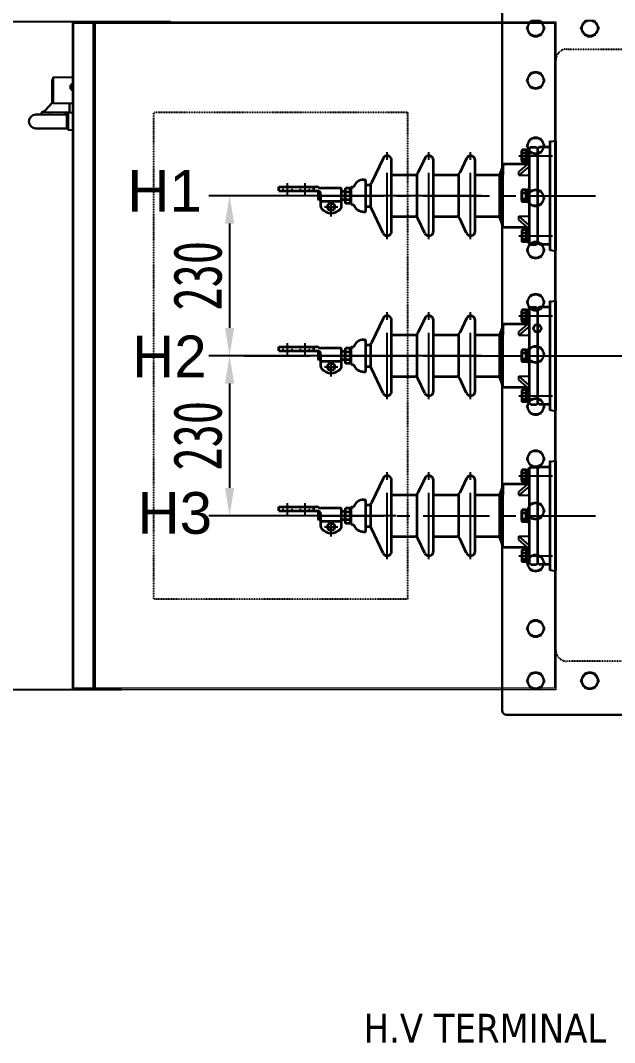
# Model space of a CAD drawing. Extents: x 54056 to 359947, y -41534 to 373650.
# Drawn here: x 78727 to 79581, y -40206 to -38737 of the extents above; entities that cross this region are included whole.
import ezdxf

# ---------------------------------------------------------------- set-up
doc = ezdxf.new("R2010")
doc.units = 0
doc.header["$LTSCALE"] = 3
doc.header["$MEASUREMENT"] = 0
for name, pattern in [('CENTER', [50.8, 31.75, -6.35, 6.35, -6.35]), ('HIDDEN', [0.2, 0.1, -0.1]), ('虚线', [2, 1, -1])]:
    doc.linetypes.add(name, pattern=pattern)
doc.layers.get('0').update_dxf_attribs({"linetype": 'CONTINUOUS', "lineweight": 30})
doc.layers.get('DEFPOINTS').update_dxf_attribs({"linetype": 'CONTINUOUS', "lineweight": 20})
for name, color, linetype in [('02___PRT_ALL_AXES', 7, 'CONTINUOUS'), ('02__ASM_ALL_AXES', 7, 'CONTINUOUS'), ('CHAMFER', 7, 'CONTINUOUS'), ('DEFAULT_2', 8, 'HIDDEN'), ('ROUNDS', 7, 'CONTINUOUS'), ('中心线', 1, 'CENTER'), ('细实线', 4, 'CONTINUOUS'), ('虚线', 3, '虚线')]:
    doc.layers.add(name, color=color, linetype=linetype)
for name, color, linetype, lineweight in [('DIM', 4, 'CONTINUOUS', 20), ('粗实线', 7, 'CONTINUOUS', 35), ('铁心', 3, 'CONTINUOUS', 0)]:
    doc.layers.add(name, color=color, linetype=linetype, lineweight=lineweight)
doc.styles.add('Note Text (ANSI)', font='arial.ttf')
doc.styles.get("Standard").update_dxf_attribs({"font": 'STFANGSO.TTF', "width": 0.7})
doc.styles.add('Tahoma$001', font='tahoma.ttf', dxfattribs={"height": 2.159784})
doc.dimstyles.new('1-15', dxfattribs={"dimscale": 20, "dimtxt": 3.5, "dimasz": 2, "dimexe": 1.5, "dimexo": 0.5, "dimgap": 0.5, "dimtad": 1, "dimtoh": 1, "dimdec": 1, "dimdsep": 46, "dimtxsty": 'Standard', "dimcen": 2.5, "dimclrd": 3, "dimclre": 3, "dimclrt": 3, "dimadec": 0, "dimazin": 2, "dimtfac": 1, "dimtdec": 1, "dimtmove": 0, "dimatfit": 2, "dimfxl": 1, "dimarcsym": 0})

# ---------------------------------------------------------------- blocks, each defined once
blk = doc.blocks.new('51')
at = {"color": 7, "linetype": 'Continuous', "lineweight": 25}
for p, q in [((79402.4, -9106.8), (79415.3, -9091.7)), ((79407.7, -9106.8), (79420.6, -9091.7)), ((79420.6, -9091.7), (79420.6, -9106.8)), ((79479.4, -9091.7), (79479.4, -9106.8)), ((79492.2, -9106.8), (79479.4, -9091.7)), ((79497.5, -9106.8), (79484.7, -9091.7))]:
    blk.add_line(p, q, dxfattribs=at)
for major_axis, start_param, end_param in [((43.4, 33.6), 3.540986, 3.706008), ((43.4, -33.6), 5.71877, 5.883792)]:
    blk.add_ellipse((79450, -9053.9), major_axis=major_axis, ratio=0.404719, start_param=start_param, end_param=end_param, dxfattribs=at)
at = {"layer": '中心线'}
for p, q in [((79452, -8759.3), (79468, -8759.3)), ((79452, -8784.3), (79468, -8784.3)), ((79434, -8812.3), (79434, -8831.3)), ((79450, -8801.8), (79450, -9203.8)), ((79450, -8801.8), (79450, -8838.8)), ((79420, -8821.8), (79443.5, -8821.8)), ((79387.5, -8902.3), (79512.5, -8902.3)), ((79387.5, -8962.3), (79512.5, -8962.3)), ((79387.5, -9022.3), (79512.5, -9022.3)), ((79392.5, -9091.8), (79392.5, -9140.1)), ((79507.5, -9091.8), (79507.5, -9140.1))]:
    blk.add_line(p, q, dxfattribs=at)
at = {"layer": '粗实线'}
for p, q in [((79457, -8746.8), (79457, -8801.8)), ((79457, -8746.8), (79463, -8746.8)), ((79463, -8746.8), (79463, -8800.8)), ((79457, -8796.8), (79463, -8796.8)), ((79434.7, -8806.8), (79452, -8806.8)), ((79442.4, -8806.8), (79442.4, -8836.8)), ((79444, -8804.3), (79444.5, -8803.8)), ((79444, -8806.8), (79444, -8804.3)), ((79444, -8804.3), (79456, -8804.3)), ((79444.5, -8803.8), (79455.5, -8803.8)), ((79456, -8804.3), (79455.5, -8803.8)), ((79456, -8804.8), (79456, -8804.3)), ((79461, -8836.8), (79461, -8806.8)), ((79434.7, -8836.8), (79461, -8836.8)), ((79439, -8848.9), (79439, -8842.6)), ((79441.7, -8841.8), (79458.2, -8841.8)), ((79444, -8841.8), (79444, -8836.8)), ((79444.5, -8842.6), (79444.5, -8848.9)), ((79455.5, -8842.6), (79455.5, -8848.9)), ((79456, -8841.8), (79456, -8836.8)), ((79460.9, -8848.9), (79460.9, -8842.6)), ((79438.5, -8850.8), (79461.5, -8850.8)), ((79439, -8850.8), (79439, -8849.6)), ((79439, -8849.6), (79461, -8849.6)), ((79461, -8850.8), (79461, -8849.6)), ((79427, -8868.8), (79427, -8870.3)), ((79428.5, -8871.8), (79471.5, -8871.8)), ((79434.5, -8871.8), (79434.5, -8875.4)), ((79465.5, -8871.8), (79465.5, -8875.4)), ((79465.5, -8871.8), (79471.5, -8871.8)), ((79473, -8868.8), (79473, -8870.3)), ((79396.2, -8896.4), (79431.6, -8880)), ((79465.5, -8878.6), (79434.5, -8878.6)), ((79503.7, -8896.4), (79468.4, -8880)), ((79399, -8908.8), (79466.3, -8908.8)), ((79420, -8910.8), (79420, -8942.2)), ((79466.3, -8908.8), (79501, -8908.8)), ((79480, -8910.8), (79480, -8942.2)), ((79396.2, -8956.4), (79417.1, -8946.7)), ((79420, -8945.4), (79480, -8945.4)), ((79503.7, -8956.4), (79482.9, -8946.7)), ((79399, -8968.8), (79501, -8968.8)), ((79420, -8970.8), (79420, -9002.2)), ((79480, -8970.8), (79480, -9002.2)), ((79396.2, -9016.4), (79417.1, -9006.7)), ((79420, -9005.4), (79480, -9005.4)), ((79503.7, -9016.4), (79482.9, -9006.7)), ((79399, -9028.8), (79501, -9028.8)), ((79420, -9030.8), (79420, -9063.8)), ((79480, -9030.8), (79480, -9063.8)), ((79405.8, -9069), (79420, -9063.8)), ((79480, -9063.8), (79420, -9063.8)), ((79494.2, -9069), (79480, -9063.8)), ((79404.5, -9104.4), (79404.5, -9070.8)), ((79406.5, -9068.8), (79493.5, -9068.8)), ((79493.5, -9068.8), (79480, -9068.8)), ((79495.5, -9104.4), (79495.5, -9070.8)), ((79380, -9108.8), (79382, -9106.8)), ((79380, -9108.8), (79380, -9116.8)), ((79518, -9106.8), (79382, -9106.8)), ((79402.5, -9104.8), (79382.5, -9104.8)), ((79382.5, -9106.8), (79382.5, -9104.8)), ((79383.8, -9102.2), (79383.8, -9096.5)), ((79401.1, -9102.2), (79383.8, -9102.2)), ((79384.8, -9102.2), (79384.8, -9104.8)), ((79399, -9095.9), (79386, -9095.9)), ((79388.1, -9096.5), (79388.1, -9102.2)), ((79392.5, -9102.2), (79391, -9104.8)), ((79394, -9102.2), (79392.5, -9104.8)), ((79396.8, -9096.5), (79396.8, -9102.2)), ((79400.1, -9102.2), (79400.1, -9104.8)), ((79401.1, -9102.2), (79401.1, -9096.5)), ((79402.5, -9106.8), (79402.5, -9104.8)), ((79440, -9104.8), (79460, -9104.8)), ((79440, -9106.8), (79440, -9104.8)), ((79441.3, -9102.2), (79441.3, -9096.5)), ((79441.3, -9102.2), (79458.6, -9102.2)), ((79442.3, -9102.2), (79442.3, -9104.8)), ((79443.5, -9095.9), (79456.5, -9095.9)), ((79445.6, -9096.5), (79445.6, -9102.2)), ((79448.5, -9102.2), (79450, -9104.8)), ((79450, -9102.2), (79451.5, -9104.8)), ((79454.3, -9096.5), (79454.3, -9102.2)), ((79457.6, -9102.2), (79457.6, -9104.8)), ((79458.6, -9102.2), (79458.6, -9096.5)), ((79460, -9106.8), (79460, -9104.8)), ((79497.5, -9104.8), (79517.5, -9104.8)), ((79497.5, -9106.8), (79497.5, -9104.8)), ((79498.8, -9102.2), (79498.8, -9096.5)), ((79498.8, -9102.2), (79516.1, -9102.2)), ((79499.8, -9102.2), (79499.8, -9104.8)), ((79501, -9095.9), (79514, -9095.9)), ((79503.1, -9096.5), (79503.1, -9102.2)), ((79506, -9102.2), (79507.5, -9104.8)), ((79507.5, -9102.2), (79509, -9104.8)), ((79511.8, -9096.5), (79511.8, -9102.2)), ((79512.5, -9106.8), (79518, -9106.8)), ((79515.1, -9102.2), (79515.1, -9104.8)), ((79516.1, -9102.2), (79516.1, -9096.5)), ((79517.5, -9106.8), (79517.5, -9104.8)), ((79520, -9108.8), (79518, -9106.8)), ((79520, -9108.8), (79520, -9116.8)), ((79380, -9116.8), (79382, -9118.8)), ((79380, -9120.8), (79382, -9118.8)), ((79380, -9134.8), (79380, -9120.8)), ((79382, -9118.8), (79518, -9118.8)), ((79520, -9116.8), (79518, -9118.8)), ((79520, -9120.8), (79518, -9118.8)), ((79520, -9134.8), (79520, -9120.8)), ((79371.2, -9136.8), (79528.8, -9136.8)), ((79380, -9134.8), (79382, -9136.8)), ((79520, -9134.8), (79518, -9136.8)), ((79371.1, -9144.8), (79528.8, -9144.8))]:
    blk.add_line(p, q, dxfattribs=at)
at = {"layer": '粗实线', "ltscale": 0.25}
for p, q in [((79437.5, -8851.8), (79437.5, -8853.8)), ((79462.5, -8851.8), (79462.5, -8853.8))]:
    blk.add_line(p, q, dxfattribs=at)
at = {"layer": '粗实线'}
blk.add_circle((79434, -8821.8), 5.25, dxfattribs=at)
for centre, radius, start, end in [((79458, -8800.8), 5, 323.1301, 0), ((79443, -8821.8), 18, 129.7151, 230.2849), ((79434.7, -8811.8), 5, 90, 129.7151), ((79452, -8801.8), 5, 270, 0), ((79466, -8806.8), 5, 143.1301, 180), ((79434.7, -8831.8), 5, 230.2849, 270), ((79441.7, -8847.3), 5.48, 60, 120), ((79450, -8862.7), 20.8, 74.7385, 105.2615), ((79458.2, -8847.3), 5.48, 60, 120), ((79442.8, -8868.7), 15.8, 109.5851, 180.4309), ((79438.5, -8851.8), 1, 90, 180), ((79441.7, -8844.1), 5.48, 240, 300), ((79450, -8828.8), 20.8, 254.7385, 285.2615), ((79458.2, -8844.1), 5.48, 240, 300), ((79461.5, -8851.8), 1, 0, 90), ((79457.2, -8868.7), 15.8, 359.5691, 70.4149), ((79428.5, -8870.3), 1.5, 180, 270), ((79471.5, -8870.3), 1.5, 270, 0), ((79429.5, -8875.4), 5, 295, 0), ((79470.5, -8875.4), 5, 180, 245), ((79399, -8902.3), 6.5, 115, 270), ((79501, -8902.3), 6.5, 270, 65), ((79415, -8910.8), 5, 0, 23.5782), ((79485, -8910.8), 5, 156.4218, 180), ((79415, -8942.2), 5, 295, 0), ((79485, -8942.2), 5, 180, 245), ((79399, -8962.3), 6.5, 115, 270), ((79501, -8962.3), 6.5, 270, 65), ((79415, -8970.8), 5, 0, 23.5782), ((79485, -8970.8), 5, 156.4218, 180), ((79415, -9002.2), 5, 295, 0), ((79485, -9002.2), 5, 180, 245), ((79399, -9022.3), 6.5, 115, 270), ((79501, -9022.3), 6.5, 270, 65), ((79415, -9030.8), 5, 0, 23.5782), ((79485, -9030.8), 5, 156.4218, 180), ((79406.5, -9070.8), 2, 90, 180), ((79493.5, -9070.8), 2, 0, 90), ((79386, -9100.2), 4.33, 60, 120), ((79392.5, -9112.4), 16.5, 74.7385, 105.2615), ((79399, -9100.2), 4.33, 60, 120), ((79443.5, -9100.2), 4.33, 60, 120), ((79450, -9112.4), 16.5, 74.7385, 105.2615), ((79456.5, -9100.2), 4.33, 60, 120), ((79501, -9100.2), 4.33, 60, 120), ((79507.5, -9112.4), 16.5, 74.7385, 105.2615), ((79514, -9100.2), 4.33, 60, 120)]:
    blk.add_arc(centre, radius, start, end, dxfattribs=at)
at = {"layer": '细实线'}
for p, q in [((79444.5, -8806.8), (79444.5, -8803.8)), ((79455.5, -8805.4), (79455.5, -8803.8)), ((79444.5, -8841.8), (79444.5, -8836.8)), ((79455.5, -8841.8), (79455.5, -8836.8))]:
    blk.add_line(p, q, dxfattribs=at)
at = {"layer": '细实线', "color": 0}
for points in [[(79371.2, -9136.8), (79371.5, -9137.5), (79372.2, -9139.4), (79370.6, -9142), (79370.9, -9144), (79371.1, -9144.8)], [(79528.8, -9136.8), (79528.4, -9137.5), (79527.7, -9139.4), (79529.3, -9142), (79529, -9144), (79528.8, -9144.8)]]:
    blk.add_open_spline(points, degree=3, knots=[0, 0, 0, 0, 28856.806042, 73496.426609, 105420.440263, 105420.440263, 105420.440263, 105420.440263], dxfattribs=at)
at = {"layer": '虚线'}
for p, q in [((79457, -8752.8), (79463, -8752.8)), ((79457, -8765.8), (79463, -8765.8)), ((79457, -8777.8), (79463, -8777.8)), ((79457, -8790.8), (79463, -8790.8))]:
    blk.add_line(p, q, dxfattribs=at)
blk = doc.blocks.new('*D116')
at = {"color": 3, "linetype": 'ByBlock', "lineweight": -2, "transparency": 16777216}
for p, q in [((78942.7, -38739.1), (78655.7, -38739.1)), ((78685.7, -38779.1), (78685.7, -39659.1)), ((78872.3, -39699.1), (78655.7, -39699.1))]:
    blk.add_line(p, q, dxfattribs=at)
at = {"color": 3, "linetype": 'ByBlock', "transparency": 16777216}
for points in [[(78679, -38779.1), (78692.4, -38779.1), (78685.7, -38739.1)], [(78679, -39659.1), (78692.4, -39659.1), (78685.7, -39699.1)]]:
    blk.add_solid(points, dxfattribs=at)
at = {"layer": 'DEFPOINTS', "color": 0, "linetype": 'ByBlock', "transparency": 16777216}
for p in [(78952.7, -38739.1), (78685.7, -39699.1), (78882.3, -39699.1)]:
    blk.add_point(p, dxfattribs=at)
at = {"color": 3, "linetype": 'ByBlock', "lineweight": 30, "transparency": 16777216, "insert": (78639.7, -39219.1), "char_height": 70, "attachment_point": 5, "rotation": 90}
blk.add_mtext('960', dxfattribs=at)
blk = doc.blocks.new('*D117')
at = {"color": 3, "linetype": 'ByBlock', "lineweight": -2, "transparency": 16777216}
for p, q in [((79389.8, -38989.1), (78997.7, -38989.1)), ((79027.7, -39029.1), (79027.7, -39179.1)), ((79389.8, -39219.1), (78997.7, -39219.1))]:
    blk.add_line(p, q, dxfattribs=at)
at = {"color": 3, "linetype": 'ByBlock', "transparency": 16777216}
for points in [[(79021.1, -39029.1), (79034.4, -39029.1), (79027.7, -38989.1)], [(79021.1, -39179.1), (79034.4, -39179.1), (79027.7, -39219.1)]]:
    blk.add_solid(points, dxfattribs=at)
at = {"layer": 'DEFPOINTS', "color": 0, "linetype": 'ByBlock', "transparency": 16777216}
for p in [(79399.8, -38989.1), (79027.7, -39219.1), (79399.8, -39219.1)]:
    blk.add_point(p, dxfattribs=at)
at = {"color": 3, "linetype": 'ByBlock', "lineweight": 30, "transparency": 16777216, "insert": (78981.9, -39104.1), "char_height": 70, "attachment_point": 5, "rotation": 90}
blk.add_mtext('230', dxfattribs=at)
blk = doc.blocks.new('*D118')
at = {"color": 3, "linetype": 'ByBlock', "lineweight": -2, "transparency": 16777216}
for p, q in [((79071.9, -39219.1), (78997.7, -39219.1)), ((79027.7, -39259.1), (79027.7, -39409.1)), ((79266.7, -39449.1), (78997.7, -39449.1))]:
    blk.add_line(p, q, dxfattribs=at)
at = {"color": 3, "linetype": 'ByBlock', "transparency": 16777216}
for points in [[(79021.1, -39259.1), (79034.4, -39259.1), (79027.7, -39219.1)], [(79021.1, -39409.1), (79034.4, -39409.1), (79027.7, -39449.1)]]:
    blk.add_solid(points, dxfattribs=at)
at = {"layer": 'DEFPOINTS', "color": 0, "linetype": 'ByBlock', "transparency": 16777216}
for p in [(79081.9, -39219.1), (79027.7, -39449.1), (79276.7, -39449.1)]:
    blk.add_point(p, dxfattribs=at)
at = {"color": 3, "linetype": 'ByBlock', "lineweight": 30, "transparency": 16777216, "insert": (78981.9, -39334.1), "char_height": 70, "attachment_point": 5, "rotation": 90}
blk.add_mtext('230', dxfattribs=at)

msp = doc.modelspace()

# ---------------------------------------------------------------- linework, layer by layer
at = {"color": 7, "linetype": 'Continuous'}
for p, q in [((79419.74, -39729.17), (79419.74, -38707.17)), ((78772.74, -38823.29), (78772.74, -38855.29)), ((78772.74, -38855.29), (78762.387, -38866.29)), ((78797.74, -38869.79), (78797.74, -38855.79)), ((78749.24, -38872.29), (78758.641, -38872.29)), ((78791.74, -38869.29), (78797.74, -38869.29)), ((78791.74, -38872.29), (78791.74, -38869.29)), ((78791.74, -38872.29), (78793.74, -38872.29)), ((78749.24, -38892.29), (78793.74, -38892.29)), ((79425.74, -39735.17), (81387.74, -39735.17))]:
    msp.add_line(p, q, dxfattribs=at)
for centre, radius, start, end in [((78775.74, -38823.29), 3, 132.067572, 180), ((78749.24, -38882.29), 10, 90, 270), ((79425.74, -39729.17), 6, 180, 270)]:
    msp.add_arc(centre, radius, start, end, dxfattribs=at)
msp.add_open_spline([(78756.74, -38869.29), (78757.217, -38869.29), (78758.495, -38869.065), (78760.401, -38867.953), (78761.697, -38866.866), (78762.387, -38866.29)], degree=3, knots=[0, 0, 0, 0, 0.21955943, 0.58626728, 1, 1, 1, 1], dxfattribs=at)
at = {"layer": '02___PRT_ALL_AXES', "color": 7, "linetype": 'Continuous'}
for p, q in [((79454.908, -38748.17), (79461.324, -38737.057)), ((79461.324, -38737.057), (79474.156, -38737.057)), ((79474.156, -38737.057), (79480.572, -38748.17)), ((79532.908, -38748.17), (79539.324, -38737.057)), ((79539.324, -38737.057), (79552.156, -38737.057)), ((79552.156, -38737.057), (79558.572, -38748.17)), ((79461.324, -38759.282), (79454.908, -38748.17)), ((79474.156, -38759.282), (79461.324, -38759.282)), ((79480.572, -38748.17), (79474.156, -38759.282)), ((79539.324, -38759.282), (79532.908, -38748.17)), ((79552.156, -38759.282), (79539.324, -38759.282)), ((79558.572, -38748.17), (79552.156, -38759.282)), ((78774.24, -38818.79), (78801.74, -38818.79)), ((79454.908, -38823.17), (79461.324, -38812.057)), ((79461.324, -38812.057), (79474.156, -38812.057)), ((79474.156, -38812.057), (79480.572, -38823.17)), ((78799.04, -38835.571), (78799.04, -38830.009)), ((78800.74, -38836.79), (78800.74, -38828.79)), ((78800.74, -38830.79), (78801.74, -38830.79)), ((79461.324, -38834.282), (79454.908, -38823.17)), ((79480.572, -38823.17), (79474.156, -38834.282)), ((78800.74, -38834.79), (78801.74, -38834.79)), ((79474.156, -38834.282), (79461.324, -38834.282)), ((78774.24, -38855.79), (78801.74, -38855.79)), ((78793.74, -38892.29), (78793.74, -38872.29)), ((78801.74, -38869.79), (78796.24, -38869.79)), ((78801.74, -38894.79), (78796.24, -38894.79)), ((79454.908, -38917.17), (79461.324, -38906.058)), ((79461.324, -38906.058), (79474.156, -38906.058)), ((79474.156, -38906.058), (79480.572, -38917.17)), ((79461.324, -38928.282), (79454.908, -38917.17)), ((79480.572, -38917.17), (79474.156, -38928.282)), ((79474.156, -38928.282), (79461.324, -38928.282)), ((79454.908, -38992.17), (79461.324, -38981.058)), ((79461.324, -38981.058), (79474.156, -38981.058)), ((79474.156, -38981.058), (79480.572, -38992.17)), ((79461.324, -39003.282), (79454.908, -38992.17)), ((79480.572, -38992.17), (79474.156, -39003.282)), ((79474.156, -39003.282), (79461.324, -39003.282)), ((79454.908, -39067.17), (79461.324, -39056.058)), ((79461.324, -39078.282), (79454.908, -39067.17)), ((79461.324, -39056.058), (79474.156, -39056.058)), ((79474.156, -39056.058), (79480.572, -39067.17)), ((79480.572, -39067.17), (79474.156, -39078.282)), ((79474.156, -39078.282), (79461.324, -39078.282)), ((79454.908, -39142.17), (79461.324, -39131.058)), ((79461.324, -39153.282), (79454.908, -39142.17)), ((79461.324, -39131.058), (79474.156, -39131.058)), ((79474.156, -39131.058), (79480.572, -39142.17)), ((79480.572, -39142.17), (79474.156, -39153.282)), ((79474.156, -39153.282), (79461.324, -39153.282)), ((79464.466, -39179.67), (79467.353, -39174.67)), ((79467.353, -39184.67), (79464.466, -39179.67)), ((79467.353, -39174.67), (79473.127, -39174.67)), ((79473.127, -39184.67), (79467.353, -39184.67)), ((79473.127, -39174.67), (79476.014, -39179.67)), ((79476.014, -39179.67), (79473.127, -39184.67)), ((79454.908, -39217.17), (79461.324, -39206.058)), ((79461.324, -39206.058), (79474.156, -39206.058)), ((79474.156, -39206.058), (79480.572, -39217.17)), ((79461.324, -39228.282), (79454.908, -39217.17)), ((79474.156, -39228.282), (79461.324, -39228.282)), ((79480.572, -39217.17), (79474.156, -39228.282)), ((79454.908, -39292.17), (79461.324, -39281.058)), ((79461.324, -39281.058), (79474.156, -39281.058)), ((79474.156, -39281.058), (79480.572, -39292.17)), ((79461.324, -39303.282), (79454.908, -39292.17)), ((79474.156, -39303.282), (79461.324, -39303.282)), ((79480.572, -39292.17), (79474.156, -39303.282)), ((79454.908, -39367.17), (79461.324, -39356.058)), ((79461.324, -39356.058), (79474.156, -39356.058)), ((79474.156, -39356.058), (79480.572, -39367.17)), ((79461.324, -39378.282), (79454.908, -39367.17)), ((79480.572, -39367.17), (79474.156, -39378.282)), ((79474.156, -39378.282), (79461.324, -39378.282)), ((79454.908, -39442.17), (79461.324, -39431.058)), ((79461.324, -39431.058), (79474.156, -39431.058)), ((79474.156, -39431.058), (79480.572, -39442.17)), ((79461.324, -39453.282), (79454.908, -39442.17)), ((79480.572, -39442.17), (79474.156, -39453.282)), ((79474.156, -39453.282), (79461.324, -39453.282)), ((79454.908, -39517.17), (79461.324, -39506.058)), ((79461.324, -39506.058), (79474.156, -39506.058)), ((79474.156, -39506.058), (79480.572, -39517.17)), ((79461.324, -39528.282), (79454.908, -39517.17)), ((79480.572, -39517.17), (79474.156, -39528.282)), ((79474.156, -39528.282), (79461.324, -39528.282)), ((79454.908, -39611.17), (79461.324, -39600.057)), ((79461.324, -39622.282), (79454.908, -39611.17)), ((79461.324, -39600.057), (79474.156, -39600.057)), ((79474.156, -39600.057), (79480.572, -39611.17)), ((79480.572, -39611.17), (79474.156, -39622.282)), ((79474.156, -39622.282), (79461.324, -39622.282)), ((79454.908, -39686.17), (79461.324, -39675.057)), ((79461.324, -39697.282), (79454.908, -39686.17)), ((79461.324, -39675.057), (79474.156, -39675.057)), ((79474.156, -39675.057), (79480.572, -39686.17)), ((79480.572, -39686.17), (79474.156, -39697.282)), ((79532.908, -39686.17), (79539.324, -39675.057)), ((79539.324, -39697.282), (79532.908, -39686.17)), ((79539.324, -39675.057), (79552.156, -39675.057)), ((79552.156, -39675.057), (79558.572, -39686.17)), ((79558.572, -39686.17), (79552.156, -39697.282)), ((79474.156, -39697.282), (79461.324, -39697.282)), ((79552.156, -39697.282), (79539.324, -39697.282))]:
    msp.add_line(p, q, dxfattribs=at)
for centre, radius in [((79467.74, -38748.17), 11.113), ((79545.74, -38748.17), 11.113), ((79467.74, -38823.17), 11.113), ((79467.74, -38917.17), 11.113), ((79467.74, -38992.17), 11.113), ((79467.74, -39067.17), 11.113), ((79467.74, -39142.17), 11.113), ((79470.24, -39179.67), 6), ((79470.24, -39179.67), 5), ((79467.74, -39217.17), 11.113), ((79467.74, -39292.17), 11.113), ((79467.74, -39367.17), 11.113), ((79467.74, -39442.17), 11.113), ((79467.74, -39517.17), 11.113), ((79467.74, -39611.17), 11.113), ((79467.74, -39686.17), 11.113), ((79545.74, -39686.17), 11.113)]:
    msp.add_circle(centre, radius, dxfattribs=at)
for centre, radius, start, end in [((79467.74, -38748.17), 12, 127.934617, 172.064893), ((79467.74, -38748.17), 12, 7.935107, 52.065383), ((79545.74, -38748.17), 12, 127.934617, 172.064893), ((79545.74, -38748.17), 12, 7.935107, 52.065383), ((79467.74, -38748.17), 12, 187.935107, 232.065383), ((79467.74, -38748.17), 12, 247.934617, 292.065383), ((79467.74, -38748.17), 12, 307.934617, 352.064893), ((79545.74, -38748.17), 12, 187.935107, 232.065383), ((79545.74, -38748.17), 12, 247.934617, 292.065383), ((79545.74, -38748.17), 12, 307.934617, 352.064893), ((79467.74, -38823.17), 12, 127.934617, 172.064893), ((79467.74, -38823.17), 12, 67.934617, 112.065383), ((79467.74, -38823.17), 12, 7.935107, 52.065383), ((78800.74, -38830.585), 1.795, 90, 161.265731), ((79467.74, -38823.17), 12, 187.935107, 232.065383), ((79467.74, -38823.17), 12, 307.934617, 352.064893), ((78800.74, -38834.995), 1.795, 198.734269, 270), ((79467.74, -38823.17), 12, 247.934617, 292.065383), ((79467.74, -38917.17), 12, 127.934617, 172.064893), ((79467.74, -38917.17), 12, 67.934617, 112.065383), ((79467.74, -38917.17), 12, 7.935107, 52.065383), ((79467.74, -38917.17), 12, 187.935107, 232.065383), ((79467.74, -38917.17), 12, 307.934617, 352.064893), ((79467.74, -38917.17), 12, 247.934617, 292.065383), ((79467.74, -38992.17), 12, 67.934617, 112.065383), ((79467.74, -38992.17), 12, 127.934617, 172.064893), ((79467.74, -38992.17), 12, 187.935107, 232.065383), ((79467.74, -38992.17), 12, 7.935107, 52.065383), ((79467.74, -38992.17), 12, 307.934617, 352.064893), ((79467.74, -38992.17), 12, 247.934617, 292.065383), ((79467.74, -39067.17), 12, 127.934617, 172.064893), ((79467.74, -39067.17), 12, 187.935107, 232.065383), ((79467.74, -39067.17), 12, 67.934617, 112.065383), ((79467.74, -39067.17), 12, 7.935107, 52.065383), ((79467.74, -39067.17), 12, 307.934617, 352.064893), ((79467.74, -39067.17), 12, 247.934617, 292.065383), ((79467.74, -39142.17), 12, 127.934617, 172.064893), ((79467.74, -39142.17), 12, 67.934617, 112.065383), ((79467.74, -39142.17), 12, 7.935107, 52.065383), ((79467.74, -39142.17), 12, 187.935107, 232.065383), ((79467.74, -39142.17), 12, 247.934617, 292.065383), ((79467.74, -39142.17), 12, 307.934617, 352.064893), ((79467.74, -39217.17), 12, 127.934617, 172.064893), ((79467.74, -39217.17), 12, 67.934617, 112.065383), ((79467.74, -39217.17), 12, 7.935107, 52.065383), ((79467.74, -39217.17), 12, 187.935107, 232.065383), ((79467.74, -39217.17), 12, 247.934617, 292.065383), ((79467.74, -39217.17), 12, 307.934617, 352.064893), ((79467.74, -39292.17), 12, 127.934617, 172.064893), ((79467.74, -39292.17), 12, 67.934617, 112.065383), ((79467.74, -39292.17), 12, 7.935107, 52.065383), ((79467.74, -39292.17), 12, 187.935107, 232.065383), ((79467.74, -39292.17), 12, 247.934617, 292.065383), ((79467.74, -39292.17), 12, 307.934617, 352.064893), ((79467.74, -39367.17), 12, 127.934617, 172.064893), ((79467.74, -39367.17), 12, 67.934617, 112.065383), ((79467.74, -39367.17), 12, 7.935107, 52.065383), ((79467.74, -39367.17), 12, 187.935107, 232.065383), ((79467.74, -39367.17), 12, 307.934617, 352.064893), ((79467.74, -39367.17), 12, 247.934617, 292.065383), ((79467.74, -39442.17), 12, 127.934617, 172.064893), ((79467.74, -39442.17), 12, 67.934617, 112.065383), ((79467.74, -39442.17), 12, 7.935107, 52.065383), ((79467.74, -39442.17), 12, 187.935107, 232.065383), ((79467.74, -39442.17), 12, 307.934617, 352.064893), ((79467.74, -39442.17), 12, 247.934617, 292.065383), ((79467.74, -39517.17), 12, 127.934617, 172.064893), ((79467.74, -39517.17), 12, 67.934617, 112.065383), ((79467.74, -39517.17), 12, 7.935107, 52.065383), ((79467.74, -39517.17), 12, 187.935107, 232.065383), ((79467.74, -39517.17), 12, 307.934617, 352.064893), ((79467.74, -39517.17), 12, 247.934617, 292.065383), ((79467.74, -39611.17), 12, 127.934617, 172.064893), ((79467.74, -39611.17), 12, 187.935107, 232.065383), ((79467.74, -39611.17), 12, 67.934617, 112.065383), ((79467.74, -39611.17), 12, 7.935107, 52.065383), ((79467.74, -39611.17), 12, 307.934617, 352.064893), ((79467.74, -39611.17), 12, 247.934617, 292.065383), ((79467.74, -39686.17), 12, 127.934617, 172.064893), ((79467.74, -39686.17), 12, 67.934617, 112.065383), ((79467.74, -39686.17), 12, 7.935107, 52.065383), ((79545.74, -39686.17), 12, 127.934617, 172.064893), ((79545.74, -39686.17), 12, 67.934617, 112.065383), ((79545.74, -39686.17), 12, 7.935107, 52.065383), ((79467.74, -39686.17), 12, 187.935107, 232.065383), ((79467.74, -39686.17), 12, 247.934617, 292.065383), ((79467.74, -39686.17), 12, 307.934617, 352.064893), ((79545.74, -39686.17), 12, 187.935107, 232.065383), ((79545.74, -39686.17), 12, 247.934617, 292.065383), ((79545.74, -39686.17), 12, 307.934617, 352.064893)]:
    msp.add_arc(centre, radius, start, end, dxfattribs=at)
at = {"layer": '02__ASM_ALL_AXES', "color": 1, "linetype": 'CENTER'}
msp.add_line((79048.087, -39219.095), (82660.255, -39218.17), dxfattribs=at)
at = {"layer": 'CHAMFER', "color": 7, "linetype": 'Continuous'}
for p, q in [((78773.74, -38819.29), (78774.24, -38818.79)), ((78773.74, -38819.29), (78773.74, -38855.29)), ((78774.24, -38818.79), (78774.24, -38855.79)), ((78773.74, -38855.29), (78774.24, -38855.79)), ((78791.74, -38869.29), (78756.74, -38869.29)), ((78756.74, -38869.29), (78756.74, -38872.29)), ((78768.74, -38869.29), (78768.74, -38872.29)), ((78793.74, -38872.29), (78796.24, -38869.79)), ((78793.74, -38892.29), (78793.74, -38872.29)), ((78796.24, -38894.79), (78796.24, -38869.79)), ((78793.74, -38892.29), (78796.24, -38894.79))]:
    msp.add_line(p, q, dxfattribs=at)
at = {"layer": 'CHAMFER', "color": 3, "linetype": 'Continuous'}
msp.add_line((78758.641, -38872.29), (78791.74, -38872.29), dxfattribs=at)
at = {"layer": 'DEFAULT_2', "color": 8, "linetype": 'HIDDEN'}
msp.add_lwpolyline([(78918.585, -38869.095), (79283.585, -38869.095), (79283.585, -39569.095), (78918.585, -39569.095)], close=True, dxfattribs=at)
at = {"layer": 'DIM', "color": 2}
for points in [[(78801.74, -39699.095), (78801.74, -38739.095), (79496.74, -38739.095), (79496.74, -39699.095)], [(78803.74, -39697.095), (78803.74, -38741.095), (79494.74, -38741.095), (79494.74, -39697.095)]]:
    msp.add_lwpolyline(points, close=True, dxfattribs=at)
at = {"layer": 'ROUNDS', "color": 7, "linetype": 'Continuous'}
for p, q in [((78831.74, -38739.095), (78831.74, -39697.095)), ((78833.74, -38739.095), (78833.74, -39697.095))]:
    msp.add_line(p, q, dxfattribs=at)
at = {"layer": 'ROUNDS', "color": 8, "linetype": 'HIDDEN'}
msp.add_lwpolyline([(79512.74, -38778.17), (81300.74, -38778.17, -0.41421356), (81316.74, -38794.17), (81316.74, -39642.17, -0.41421356), (81300.74, -39658.17), (79512.74, -39658.17, -0.41421356), (79496.74, -39642.17), (79496.74, -38794.17, -0.41421356)], format="xyb", close=True, dxfattribs=at)

# ---------------------------------------------------------------- block references
at = {"layer": 'DIM', "color": 2, "rotation": 90}
for p in [(70351.906, -118439.067), (70351.906, -118669.067), (70351.906, -118899.067)]:
    msp.add_blockref('51', p, dxfattribs=at)

# ---------------------------------------------------------------- texts
at = {"layer": 'DIM', "color": 3, "char_height": 60, "attachment_point": 1, "style": 'Note Text (ANSI)'}
for s, insert in [('H1', (78880.742, -38951.905)), ('H2', (78887.586, -39189.988)), ('H3', (78895.357, -39415.022))]:
    msp.add_mtext_dynamic_manual_height_columns(s, width=115.94, gutter_width=17.5, heights=[0], dxfattribs=dict(at, insert=insert))
at = {"layer": '铁心', "style": 'Tahoma$001'}
msp.add_text('H.V TERMINAL', height=41.32206, dxfattribs=at).set_placement((79220.45, -40206.378))

# ---------------------------------------------------------------- dimensions: what is measured, and where the dimension line sits
at = {"color": 1, "linetype": 'ByBlock', "lineweight": 30}
for base, p1, p2, picture, middle in [((78685.685, -39699.095), (78952.655, -38739.095), (78882.325, -39699.095), '*D116', (78639.677, -39219.095)), ((79027.735, -39219.095), (79399.845, -38989.095), (79399.845, -39219.095), '*D117', (78981.886, -39104.095)), ((79027.735, -39449.095), (79081.875, -39219.095), (79276.655, -39449.095), '*D118', (78981.886, -39334.095))]:
    dim = msp.add_linear_dim(base=base, p1=p1, p2=p2, angle=90, dimstyle='1-15', dxfattribs=at)
    dim.commit()
    dim.dimension.update_dxf_attribs({"geometry": picture, "text_midpoint": middle})

doc.saveas('drawing.dxf')
